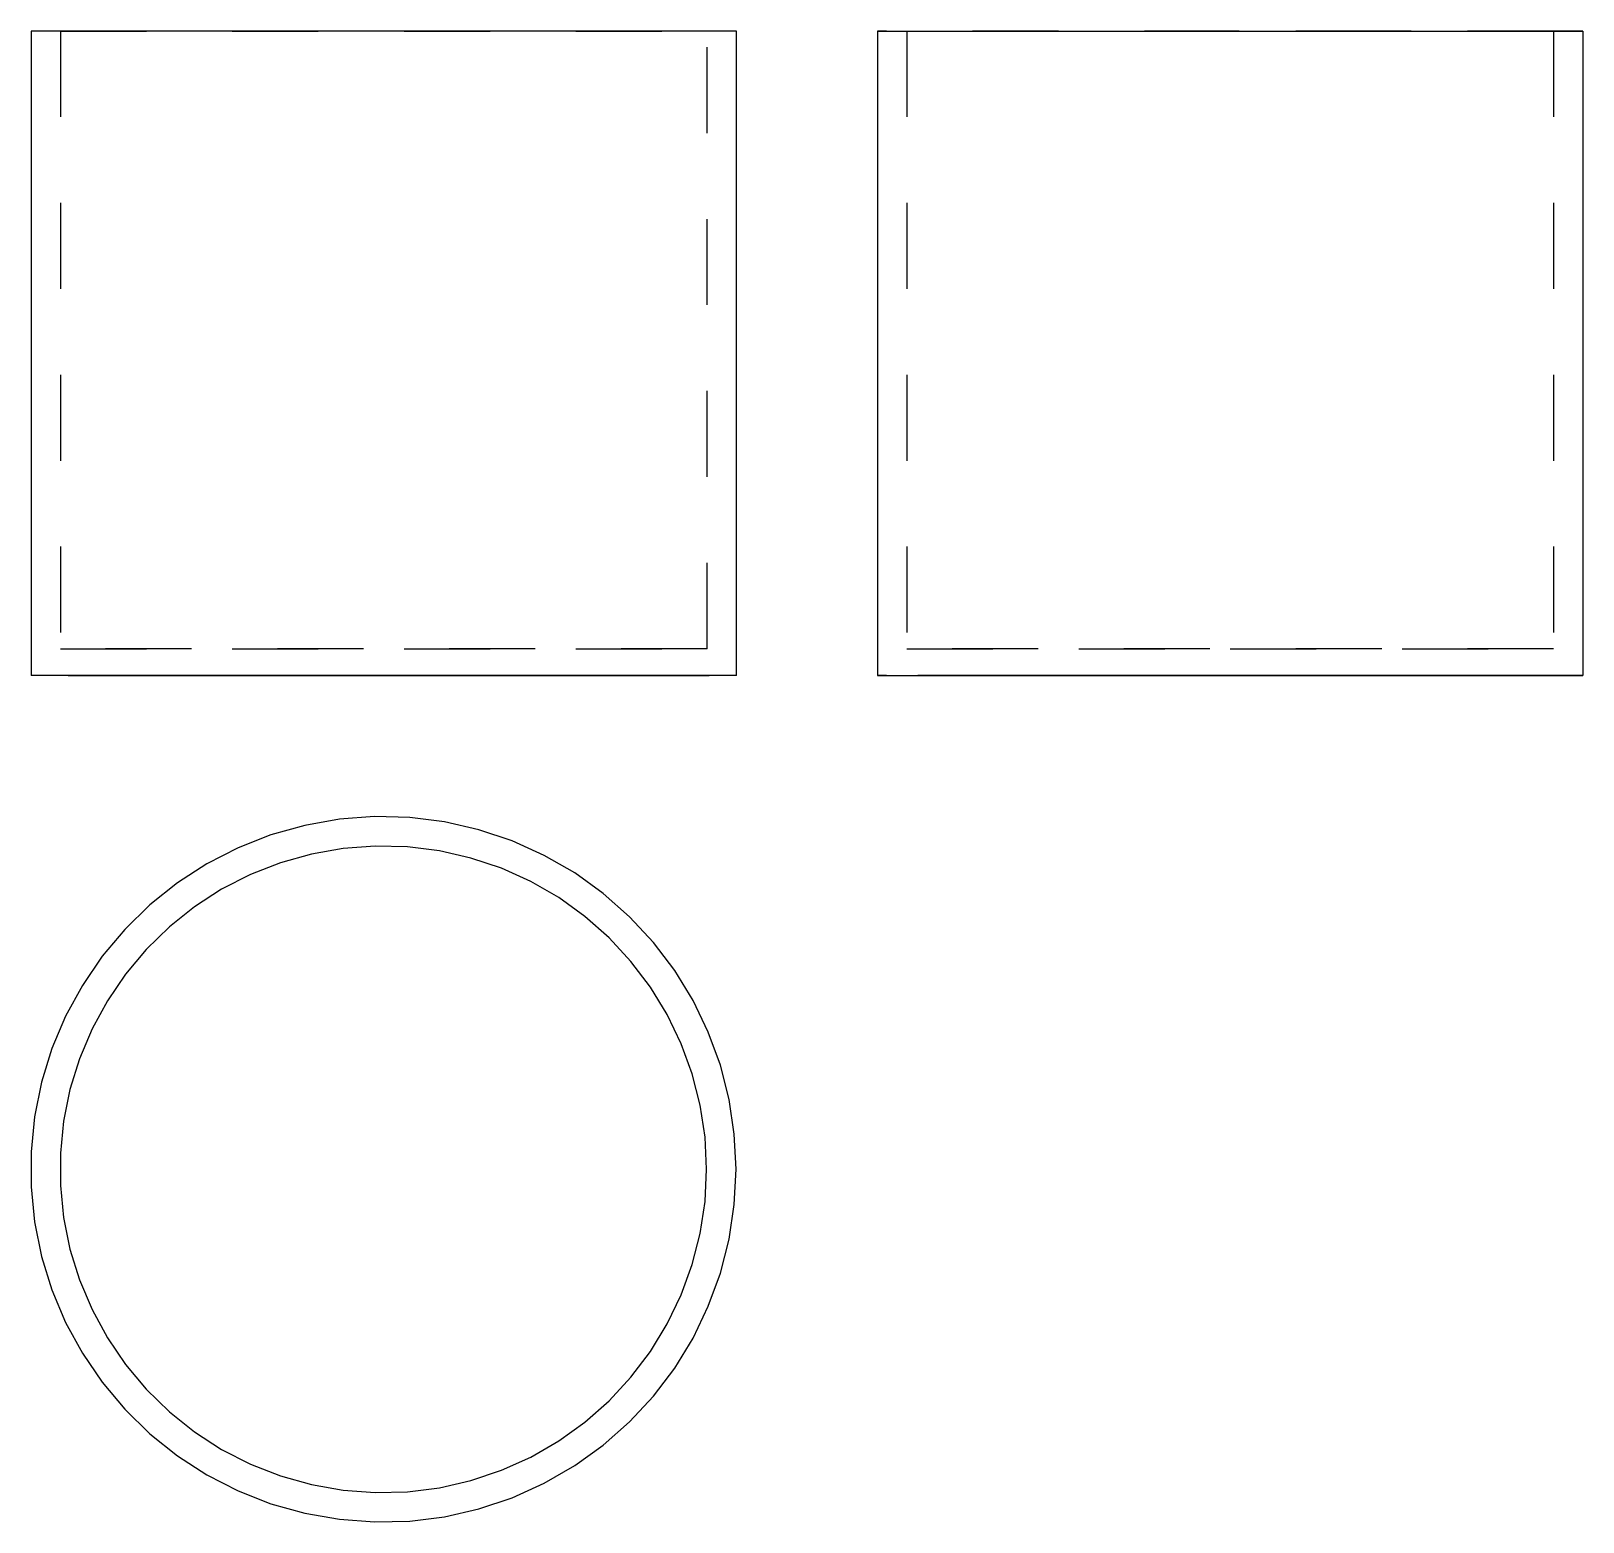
# Model space of a CAD drawing. Extents: x 0 to 1.81, y 0 to 1.74.
import ezdxf

# ---------------------------------------------------------------- set-up
doc = ezdxf.new("R2010")
doc.units = 0
doc.linetypes.add('HIDDEN', pattern=[0.041053, 0.027382, -0.013671])
for name, color, linetype in [('FRONT', 7, 'CONTINUOUS'), ('FRONT_HID', 7, 'HIDDEN'), ('LEFT', 7, 'CONTINUOUS'), ('LEFT_HID', 7, 'HIDDEN'), ('TOP', 7, 'CONTINUOUS')]:
    doc.layers.add(name, color=color, linetype=linetype)

msp = doc.modelspace()

# ---------------------------------------------------------------- linework, layer by layer
at = {"layer": 'FRONT'}
for p, q in [((0.821053, 1.735008), (0, 1.735008)), ((0, 1.735008), (0, 0.985008)), ((0.821053, 0.985008), (0.821053, 1.735008)), ((0.821053, 0.985008), (0, 0.985008))]:
    msp.add_line(p, q, dxfattribs=at)
at = {"layer": 'FRONT_HID', "linetype": 'HIDDEN'}
for p, q in [((0.786842, 1.735008), (0.034211, 1.735008)), ((0.034211, 1.735008), (0.786842, 1.735008)), ((0.034211, 1.735008), (0.034211, 1.016258)), ((0.786842, 1.016258), (0.786842, 1.735008)), ((0.786842, 1.016258), (0.034211, 1.016258)), ((0.034211, 1.016258), (0.786842, 1.016258)), ((0.06734, 0.985008), (0.04328, 0.985008)), ((0.04328, 0.985008), (0.06734, 0.985008)), ((0.07005, 0.985008), (0.046157, 0.985008)), ((0.046157, 0.985008), (0.07005, 0.985008)), ((0.0914, 0.985008), (0.06734, 0.985008)), ((0.06734, 0.985008), (0.0914, 0.985008)), ((0.093943, 0.985008), (0.07005, 0.985008)), ((0.07005, 0.985008), (0.093943, 0.985008)), ((0.115461, 0.985008), (0.0914, 0.985008)), ((0.0914, 0.985008), (0.115461, 0.985008)), ((0.117836, 0.985008), (0.093943, 0.985008)), ((0.093943, 0.985008), (0.117836, 0.985008)), ((0.139521, 0.985008), (0.115461, 0.985008)), ((0.115461, 0.985008), (0.139521, 0.985008)), ((0.141729, 0.985008), (0.117836, 0.985008)), ((0.117836, 0.985008), (0.141729, 0.985008)), ((0.163581, 0.985008), (0.139521, 0.985008)), ((0.139521, 0.985008), (0.163581, 0.985008)), ((0.165622, 0.985008), (0.141729, 0.985008)), ((0.141729, 0.985008), (0.165622, 0.985008)), ((0.187641, 0.985008), (0.163581, 0.985008)), ((0.163581, 0.985008), (0.187641, 0.985008)), ((0.189515, 0.985008), (0.165622, 0.985008)), ((0.165622, 0.985008), (0.189515, 0.985008)), ((0.211701, 0.985008), (0.187641, 0.985008)), ((0.187641, 0.985008), (0.211701, 0.985008)), ((0.213409, 0.985008), (0.189515, 0.985008)), ((0.189515, 0.985008), (0.213409, 0.985008)), ((0.235761, 0.985008), (0.211701, 0.985008)), ((0.211701, 0.985008), (0.235761, 0.985008)), ((0.237302, 0.985008), (0.213409, 0.985008)), ((0.213409, 0.985008), (0.237302, 0.985008)), ((0.259821, 0.985008), (0.235761, 0.985008)), ((0.235761, 0.985008), (0.259821, 0.985008)), ((0.261195, 0.985008), (0.237302, 0.985008)), ((0.237302, 0.985008), (0.261195, 0.985008)), ((0.283882, 0.985008), (0.259821, 0.985008)), ((0.259821, 0.985008), (0.283882, 0.985008)), ((0.285088, 0.985008), (0.261195, 0.985008)), ((0.261195, 0.985008), (0.285088, 0.985008)), ((0.307942, 0.985008), (0.283882, 0.985008)), ((0.283882, 0.985008), (0.307942, 0.985008)), ((0.308981, 0.985008), (0.285088, 0.985008)), ((0.285088, 0.985008), (0.308981, 0.985008)), ((0.332002, 0.985008), (0.307942, 0.985008)), ((0.307942, 0.985008), (0.332002, 0.985008)), ((0.332874, 0.985008), (0.308981, 0.985008)), ((0.308981, 0.985008), (0.332874, 0.985008)), ((0.356062, 0.985008), (0.332002, 0.985008)), ((0.332002, 0.985008), (0.356062, 0.985008)), ((0.356767, 0.985008), (0.332874, 0.985008)), ((0.332874, 0.985008), (0.356767, 0.985008)), ((0.380122, 0.985008), (0.356062, 0.985008)), ((0.356062, 0.985008), (0.380122, 0.985008)), ((0.38066, 0.985008), (0.356767, 0.985008)), ((0.356767, 0.985008), (0.38066, 0.985008)), ((0.404182, 0.985008), (0.380122, 0.985008)), ((0.380122, 0.985008), (0.404182, 0.985008)), ((0.404553, 0.985008), (0.38066, 0.985008)), ((0.38066, 0.985008), (0.404553, 0.985008)), ((0.428242, 0.985008), (0.404182, 0.985008)), ((0.404182, 0.985008), (0.428242, 0.985008)), ((0.428446, 0.985008), (0.404553, 0.985008)), ((0.404553, 0.985008), (0.428446, 0.985008)), ((0.452303, 0.985008), (0.428242, 0.985008)), ((0.428242, 0.985008), (0.452303, 0.985008)), ((0.452339, 0.985008), (0.428446, 0.985008)), ((0.428446, 0.985008), (0.452339, 0.985008)), ((0.476363, 0.985008), (0.452303, 0.985008)), ((0.452303, 0.985008), (0.476363, 0.985008)), ((0.476232, 0.985008), (0.452339, 0.985008)), ((0.452339, 0.985008), (0.476232, 0.985008)), ((0.500125, 0.985008), (0.476232, 0.985008)), ((0.476232, 0.985008), (0.500125, 0.985008)), ((0.500423, 0.985008), (0.476363, 0.985008)), ((0.476363, 0.985008), (0.500423, 0.985008)), ((0.524018, 0.985008), (0.500125, 0.985008)), ((0.500125, 0.985008), (0.524018, 0.985008)), ((0.524483, 0.985008), (0.500423, 0.985008)), ((0.500423, 0.985008), (0.524483, 0.985008)), ((0.547911, 0.985008), (0.524018, 0.985008)), ((0.524018, 0.985008), (0.547911, 0.985008)), ((0.548543, 0.985008), (0.524483, 0.985008)), ((0.524483, 0.985008), (0.548543, 0.985008)), ((0.571805, 0.985008), (0.547911, 0.985008)), ((0.547911, 0.985008), (0.571805, 0.985008)), ((0.572603, 0.985008), (0.548543, 0.985008)), ((0.548543, 0.985008), (0.572603, 0.985008)), ((0.595698, 0.985008), (0.571805, 0.985008)), ((0.571805, 0.985008), (0.595698, 0.985008)), ((0.596664, 0.985008), (0.572603, 0.985008)), ((0.572603, 0.985008), (0.596664, 0.985008)), ((0.619591, 0.985008), (0.595698, 0.985008)), ((0.595698, 0.985008), (0.619591, 0.985008)), ((0.620724, 0.985008), (0.596664, 0.985008)), ((0.596664, 0.985008), (0.620724, 0.985008)), ((0.643484, 0.985008), (0.619591, 0.985008)), ((0.619591, 0.985008), (0.643484, 0.985008)), ((0.644784, 0.985008), (0.620724, 0.985008)), ((0.620724, 0.985008), (0.644784, 0.985008)), ((0.667377, 0.985008), (0.643484, 0.985008)), ((0.643484, 0.985008), (0.667377, 0.985008)), ((0.668844, 0.985008), (0.644784, 0.985008)), ((0.644784, 0.985008), (0.668844, 0.985008)), ((0.69127, 0.985008), (0.667377, 0.985008)), ((0.667377, 0.985008), (0.69127, 0.985008)), ((0.692904, 0.985008), (0.668844, 0.985008)), ((0.668844, 0.985008), (0.692904, 0.985008)), ((0.715163, 0.985008), (0.69127, 0.985008)), ((0.69127, 0.985008), (0.715163, 0.985008)), ((0.716964, 0.985008), (0.692904, 0.985008)), ((0.692904, 0.985008), (0.716964, 0.985008)), ((0.739056, 0.985008), (0.715163, 0.985008)), ((0.715163, 0.985008), (0.739056, 0.985008)), ((0.741024, 0.985008), (0.716964, 0.985008)), ((0.716964, 0.985008), (0.741024, 0.985008)), ((0.762949, 0.985008), (0.739056, 0.985008)), ((0.739056, 0.985008), (0.762949, 0.985008)), ((0.765085, 0.985008), (0.741024, 0.985008)), ((0.741024, 0.985008), (0.765085, 0.985008)), ((0.786842, 0.985008), (0.762949, 0.985008)), ((0.762949, 0.985008), (0.786842, 0.985008)), ((0.789145, 0.985008), (0.765085, 0.985008)), ((0.765085, 0.985008), (0.789145, 0.985008))]:
    msp.add_line(p, q, dxfattribs=at)
at = {"layer": 'LEFT'}
for p, q in [((0.985263, 1.735008), (1.806316, 1.735008)), ((0.985263, 1.735008), (0.985263, 0.985008)), ((1.806316, 1.735008), (1.806316, 0.985008)), ((0.985263, 0.985008), (1.806316, 0.985008))]:
    msp.add_line(p, q, dxfattribs=at)
at = {"layer": 'LEFT_HID', "linetype": 'HIDDEN'}
for p, q in [((1.395789, 1.735008), (0.985263, 1.735008)), ((1.395789, 1.735008), (1.019474, 1.735008)), ((1.019474, 1.735008), (1.772105, 1.735008)), ((1.019474, 1.735008), (1.019474, 1.016258)), ((1.806316, 1.735008), (1.395789, 1.735008)), ((1.772105, 1.735008), (1.395789, 1.735008)), ((1.772105, 1.735008), (1.772105, 1.016258)), ((1.772105, 1.016258), (1.019474, 1.016258)), ((1.019474, 1.016258), (1.395789, 1.016258)), ((1.395789, 1.016258), (1.772105, 1.016258)), ((1.395789, 0.985008), (0.985263, 0.985008)), ((1.043936, 0.985008), (1.032207, 0.985008)), ((1.032207, 0.985008), (1.055664, 0.985008)), ((1.046379, 0.985008), (1.034732, 0.985008)), ((1.034732, 0.985008), (1.058026, 0.985008)), ((1.067393, 0.985008), (1.043936, 0.985008)), ((1.069673, 0.985008), (1.046379, 0.985008)), ((1.055664, 0.985008), (1.079121, 0.985008)), ((1.058026, 0.985008), (1.08132, 0.985008)), ((1.09085, 0.985008), (1.067393, 0.985008)), ((1.092967, 0.985008), (1.069673, 0.985008)), ((1.079121, 0.985008), (1.102578, 0.985008)), ((1.08132, 0.985008), (1.104614, 0.985008)), ((1.114307, 0.985008), (1.09085, 0.985008)), ((1.116261, 0.985008), (1.092967, 0.985008)), ((1.102578, 0.985008), (1.126035, 0.985008)), ((1.104614, 0.985008), (1.127908, 0.985008)), ((1.137763, 0.985008), (1.114307, 0.985008)), ((1.139555, 0.985008), (1.116261, 0.985008)), ((1.126035, 0.985008), (1.149492, 0.985008)), ((1.127908, 0.985008), (1.151202, 0.985008)), ((1.16122, 0.985008), (1.137763, 0.985008)), ((1.162849, 0.985008), (1.139555, 0.985008)), ((1.149492, 0.985008), (1.172949, 0.985008)), ((1.151202, 0.985008), (1.174496, 0.985008)), ((1.184677, 0.985008), (1.16122, 0.985008)), ((1.186143, 0.985008), (1.162849, 0.985008)), ((1.172949, 0.985008), (1.196406, 0.985008)), ((1.174496, 0.985008), (1.19779, 0.985008)), ((1.208134, 0.985008), (1.184677, 0.985008)), ((1.209437, 0.985008), (1.186143, 0.985008)), ((1.196406, 0.985008), (1.219863, 0.985008)), ((1.19779, 0.985008), (1.221084, 0.985008)), ((1.231591, 0.985008), (1.208134, 0.985008)), ((1.232731, 0.985008), (1.209437, 0.985008)), ((1.219863, 0.985008), (1.24332, 0.985008)), ((1.221084, 0.985008), (1.244378, 0.985008)), ((1.255048, 0.985008), (1.231591, 0.985008)), ((1.256025, 0.985008), (1.232731, 0.985008)), ((1.24332, 0.985008), (1.266776, 0.985008)), ((1.244378, 0.985008), (1.267672, 0.985008)), ((1.278505, 0.985008), (1.255048, 0.985008)), ((1.279319, 0.985008), (1.256025, 0.985008)), ((1.266776, 0.985008), (1.290233, 0.985008)), ((1.267672, 0.985008), (1.290966, 0.985008)), ((1.301962, 0.985008), (1.278505, 0.985008)), ((1.302613, 0.985008), (1.279319, 0.985008)), ((1.290233, 0.985008), (1.31369, 0.985008)), ((1.290966, 0.985008), (1.31426, 0.985008)), ((1.325419, 0.985008), (1.301962, 0.985008)), ((1.325907, 0.985008), (1.302613, 0.985008)), ((1.31369, 0.985008), (1.337147, 0.985008)), ((1.31426, 0.985008), (1.337554, 0.985008)), ((1.348876, 0.985008), (1.325419, 0.985008)), ((1.349201, 0.985008), (1.325907, 0.985008)), ((1.337147, 0.985008), (1.360604, 0.985008)), ((1.337554, 0.985008), (1.360848, 0.985008)), ((1.372333, 0.985008), (1.348876, 0.985008)), ((1.372495, 0.985008), (1.349201, 0.985008)), ((1.360604, 0.985008), (1.384061, 0.985008)), ((1.360848, 0.985008), (1.384142, 0.985008)), ((1.395789, 0.985008), (1.372333, 0.985008)), ((1.395789, 0.985008), (1.372495, 0.985008)), ((1.384061, 0.985008), (1.407518, 0.985008)), ((1.384142, 0.985008), (1.407436, 0.985008)), ((1.806316, 0.985008), (1.395789, 0.985008)), ((1.419246, 0.985008), (1.395789, 0.985008)), ((1.419083, 0.985008), (1.395789, 0.985008)), ((1.407436, 0.985008), (1.43073, 0.985008)), ((1.407518, 0.985008), (1.430975, 0.985008)), ((1.442378, 0.985008), (1.419083, 0.985008)), ((1.442703, 0.985008), (1.419246, 0.985008)), ((1.43073, 0.985008), (1.454025, 0.985008)), ((1.430975, 0.985008), (1.454432, 0.985008)), ((1.465672, 0.985008), (1.442378, 0.985008)), ((1.46616, 0.985008), (1.442703, 0.985008)), ((1.454025, 0.985008), (1.477319, 0.985008)), ((1.454432, 0.985008), (1.477889, 0.985008)), ((1.488966, 0.985008), (1.465672, 0.985008)), ((1.489617, 0.985008), (1.46616, 0.985008)), ((1.477319, 0.985008), (1.500613, 0.985008)), ((1.477889, 0.985008), (1.501346, 0.985008)), ((1.51226, 0.985008), (1.488966, 0.985008)), ((1.513074, 0.985008), (1.489617, 0.985008)), ((1.500613, 0.985008), (1.523907, 0.985008)), ((1.501346, 0.985008), (1.524802, 0.985008)), ((1.535554, 0.985008), (1.51226, 0.985008)), ((1.536531, 0.985008), (1.513074, 0.985008)), ((1.523907, 0.985008), (1.547201, 0.985008)), ((1.524802, 0.985008), (1.548259, 0.985008)), ((1.558848, 0.985008), (1.535554, 0.985008)), ((1.559988, 0.985008), (1.536531, 0.985008)), ((1.547201, 0.985008), (1.570495, 0.985008)), ((1.548259, 0.985008), (1.571716, 0.985008)), ((1.582142, 0.985008), (1.558848, 0.985008)), ((1.583445, 0.985008), (1.559988, 0.985008)), ((1.570495, 0.985008), (1.593789, 0.985008)), ((1.571716, 0.985008), (1.595173, 0.985008)), ((1.605436, 0.985008), (1.582142, 0.985008)), ((1.606902, 0.985008), (1.583445, 0.985008)), ((1.593789, 0.985008), (1.617083, 0.985008)), ((1.595173, 0.985008), (1.61863, 0.985008)), ((1.62873, 0.985008), (1.605436, 0.985008)), ((1.630359, 0.985008), (1.606902, 0.985008)), ((1.617083, 0.985008), (1.640377, 0.985008)), ((1.61863, 0.985008), (1.642087, 0.985008)), ((1.652024, 0.985008), (1.62873, 0.985008)), ((1.653816, 0.985008), (1.630359, 0.985008)), ((1.640377, 0.985008), (1.663671, 0.985008)), ((1.642087, 0.985008), (1.665544, 0.985008)), ((1.675318, 0.985008), (1.652024, 0.985008)), ((1.677272, 0.985008), (1.653816, 0.985008)), ((1.663671, 0.985008), (1.686965, 0.985008)), ((1.665544, 0.985008), (1.689001, 0.985008)), ((1.698612, 0.985008), (1.675318, 0.985008)), ((1.700729, 0.985008), (1.677272, 0.985008)), ((1.686965, 0.985008), (1.710259, 0.985008)), ((1.689001, 0.985008), (1.712458, 0.985008)), ((1.721906, 0.985008), (1.698612, 0.985008)), ((1.724186, 0.985008), (1.700729, 0.985008)), ((1.710259, 0.985008), (1.733553, 0.985008)), ((1.712458, 0.985008), (1.735915, 0.985008)), ((1.7452, 0.985008), (1.721906, 0.985008)), ((1.747643, 0.985008), (1.724186, 0.985008)), ((1.733553, 0.985008), (1.756847, 0.985008)), ((1.735915, 0.985008), (1.759372, 0.985008)), ((1.756847, 0.985008), (1.7452, 0.985008)), ((1.759372, 0.985008), (1.747643, 0.985008))]:
    msp.add_line(p, q, dxfattribs=at)
at = {"layer": 'TOP'}
for p, q in [((0.35897, 0.817739), (0.318665, 0.810632)), ((0.399781, 0.820797), (0.35897, 0.817739)), ((0.440695, 0.819777), (0.399781, 0.820797)), ((0.481303, 0.814688), (0.440695, 0.819777)), ((0.521203, 0.805581), (0.481303, 0.814688)), ((0.279269, 0.799548), (0.241172, 0.784596)), ((0.318665, 0.810632), (0.279269, 0.799548)), ((0.559998, 0.792547), (0.521203, 0.805581)), ((0.241172, 0.784596), (0.204753, 0.765925)), ((0.326278, 0.777279), (0.290164, 0.767119)), ((0.363223, 0.783794), (0.326278, 0.777279)), ((0.400634, 0.786598), (0.363223, 0.783794)), ((0.438138, 0.785662), (0.400634, 0.786598)), ((0.475363, 0.780997), (0.438138, 0.785662)), ((0.511938, 0.772649), (0.475363, 0.780997)), ((0.597302, 0.775715), (0.559998, 0.792547)), ((0.204753, 0.765925), (0.170374, 0.743721)), ((0.290164, 0.767119), (0.255242, 0.753413)), ((0.5475, 0.760701), (0.511938, 0.772649)), ((0.581695, 0.745272), (0.5475, 0.760701)), ((0.632746, 0.755251), (0.597302, 0.775715)), ((0.170374, 0.743721), (0.138377, 0.718204)), ((0.255242, 0.753413), (0.221858, 0.736298)), ((0.614185, 0.726514), (0.581695, 0.745272)), ((0.665975, 0.731361), (0.632746, 0.755251)), ((0.221858, 0.736298), (0.190344, 0.715944)), ((0.644645, 0.704614), (0.614185, 0.726514)), ((0.696661, 0.704281), (0.665975, 0.731361)), ((0.138377, 0.718204), (0.109079, 0.689628)), ((0.190344, 0.715944), (0.161013, 0.692553)), ((0.672774, 0.679791), (0.644645, 0.704614)), ((0.109079, 0.689628), (0.082772, 0.658276)), ((0.161013, 0.692553), (0.134157, 0.666358)), ((0.724497, 0.67428), (0.696661, 0.704281)), ((0.698291, 0.65229), (0.672774, 0.679791)), ((0.749209, 0.641656), (0.724497, 0.67428)), ((0.082772, 0.658276), (0.059718, 0.624462)), ((0.134157, 0.666358), (0.110042, 0.63762)), ((0.720943, 0.622385), (0.698291, 0.65229)), ((0.110042, 0.63762), (0.088909, 0.606623)), ((0.770549, 0.606735), (0.749209, 0.641656)), ((0.059718, 0.624462), (0.040145, 0.588519)), ((0.740505, 0.590373), (0.720943, 0.622385)), ((0.088909, 0.606623), (0.070967, 0.573676)), ((0.788306, 0.569861), (0.770549, 0.606735)), ((0.040145, 0.588519), (0.024247, 0.550807)), ((0.756782, 0.556573), (0.740505, 0.590373)), ((0.070967, 0.573676), (0.056395, 0.539106)), ((0.802304, 0.531403), (0.788306, 0.569861)), ((0.024247, 0.550807), (0.012184, 0.511699)), ((0.769613, 0.52132), (0.756782, 0.556573)), ((0.056395, 0.539106), (0.045337, 0.503257)), ((0.812403, 0.491743), (0.802304, 0.531403)), ((0.012184, 0.511699), (0.004075, 0.471584)), ((0.77887, 0.484964), (0.769613, 0.52132)), ((0.045337, 0.503257), (0.037903, 0.466486)), ((0.818502, 0.451274), (0.812403, 0.491743)), ((0.004075, 0.471584), (0, 0.430862)), ((0.784462, 0.447868), (0.77887, 0.484964)), ((0.037903, 0.466486), (0.034168, 0.429157)), ((0.786332, 0.410399), (0.784462, 0.447868)), ((0.820542, 0.410399), (0.818502, 0.451274)), ((0, 0.430862), (0, 0.389936)), ((0.034168, 0.429157), (0.034168, 0.391641)), ((0.784462, 0.37293), (0.786332, 0.410399)), ((0.818502, 0.369523), (0.820542, 0.410399)), ((0, 0.389936), (0.004075, 0.349213)), ((0.034168, 0.391641), (0.037903, 0.354312)), ((0.77887, 0.335833), (0.784462, 0.37293)), ((0.812403, 0.329055), (0.818502, 0.369523)), ((0.004075, 0.349213), (0.012184, 0.309098)), ((0.037903, 0.354312), (0.045337, 0.31754)), ((0.769613, 0.299478), (0.77887, 0.335833)), ((0.802304, 0.289394), (0.812403, 0.329055)), ((0.012184, 0.309098), (0.024247, 0.26999)), ((0.045337, 0.31754), (0.056395, 0.281691)), ((0.756782, 0.264225), (0.769613, 0.299478)), ((0.788306, 0.250936), (0.802304, 0.289394)), ((0.056395, 0.281691), (0.070967, 0.247121)), ((0.024247, 0.26999), (0.040145, 0.232278)), ((0.740505, 0.230424), (0.756782, 0.264225)), ((0.070967, 0.247121), (0.088909, 0.214174)), ((0.770549, 0.214063), (0.788306, 0.250936)), ((0.040145, 0.232278), (0.059718, 0.196336)), ((0.720943, 0.198412), (0.740505, 0.230424)), ((0.088909, 0.214174), (0.110042, 0.183178)), ((0.749209, 0.179141), (0.770549, 0.214063)), ((0.059718, 0.196336), (0.082772, 0.162521)), ((0.110042, 0.183178), (0.134157, 0.154439)), ((0.698291, 0.168508), (0.720943, 0.198412)), ((0.672774, 0.141007), (0.698291, 0.168508)), ((0.724497, 0.146517), (0.749209, 0.179141)), ((0.082772, 0.162521), (0.109079, 0.13117)), ((0.134157, 0.154439), (0.161013, 0.128244)), ((0.696661, 0.116517), (0.724497, 0.146517)), ((0.109079, 0.13117), (0.138377, 0.102594)), ((0.161013, 0.128244), (0.190344, 0.104854)), ((0.644645, 0.116183), (0.672774, 0.141007)), ((0.614185, 0.094284), (0.644645, 0.116183)), ((0.665975, 0.089436), (0.696661, 0.116517)), ((0.138377, 0.102594), (0.170374, 0.077077)), ((0.190344, 0.104854), (0.221858, 0.0845)), ((0.581695, 0.075526), (0.614185, 0.094284)), ((0.170374, 0.077077), (0.204753, 0.054872)), ((0.221858, 0.0845), (0.255242, 0.067385)), ((0.5475, 0.060096), (0.581695, 0.075526)), ((0.632746, 0.065546), (0.665975, 0.089436)), ((0.204753, 0.054872), (0.241172, 0.036202)), ((0.255242, 0.067385), (0.290164, 0.053679)), ((0.511938, 0.048148), (0.5475, 0.060096)), ((0.597302, 0.045083), (0.632746, 0.065546)), ((0.241172, 0.036202), (0.279269, 0.02125)), ((0.290164, 0.053679), (0.326278, 0.043518)), ((0.326278, 0.043518), (0.363223, 0.037003)), ((0.363223, 0.037003), (0.400634, 0.0342)), ((0.438138, 0.035135), (0.475363, 0.0398)), ((0.475363, 0.0398), (0.511938, 0.048148)), ((0.559998, 0.028251), (0.597302, 0.045083)), ((0.279269, 0.02125), (0.318665, 0.010165)), ((0.400634, 0.0342), (0.438138, 0.035135)), ((0.521203, 0.015216), (0.559998, 0.028251)), ((0.318665, 0.010165), (0.35897, 0.003058)), ((0.35897, 0.003058), (0.399781, 0)), ((0.399781, 0), (0.440695, 0.00102)), ((0.440695, 0.00102), (0.481303, 0.006109)), ((0.481303, 0.006109), (0.521203, 0.015216))]:
    msp.add_line(p, q, dxfattribs=at)

doc.saveas('drawing.dxf')
